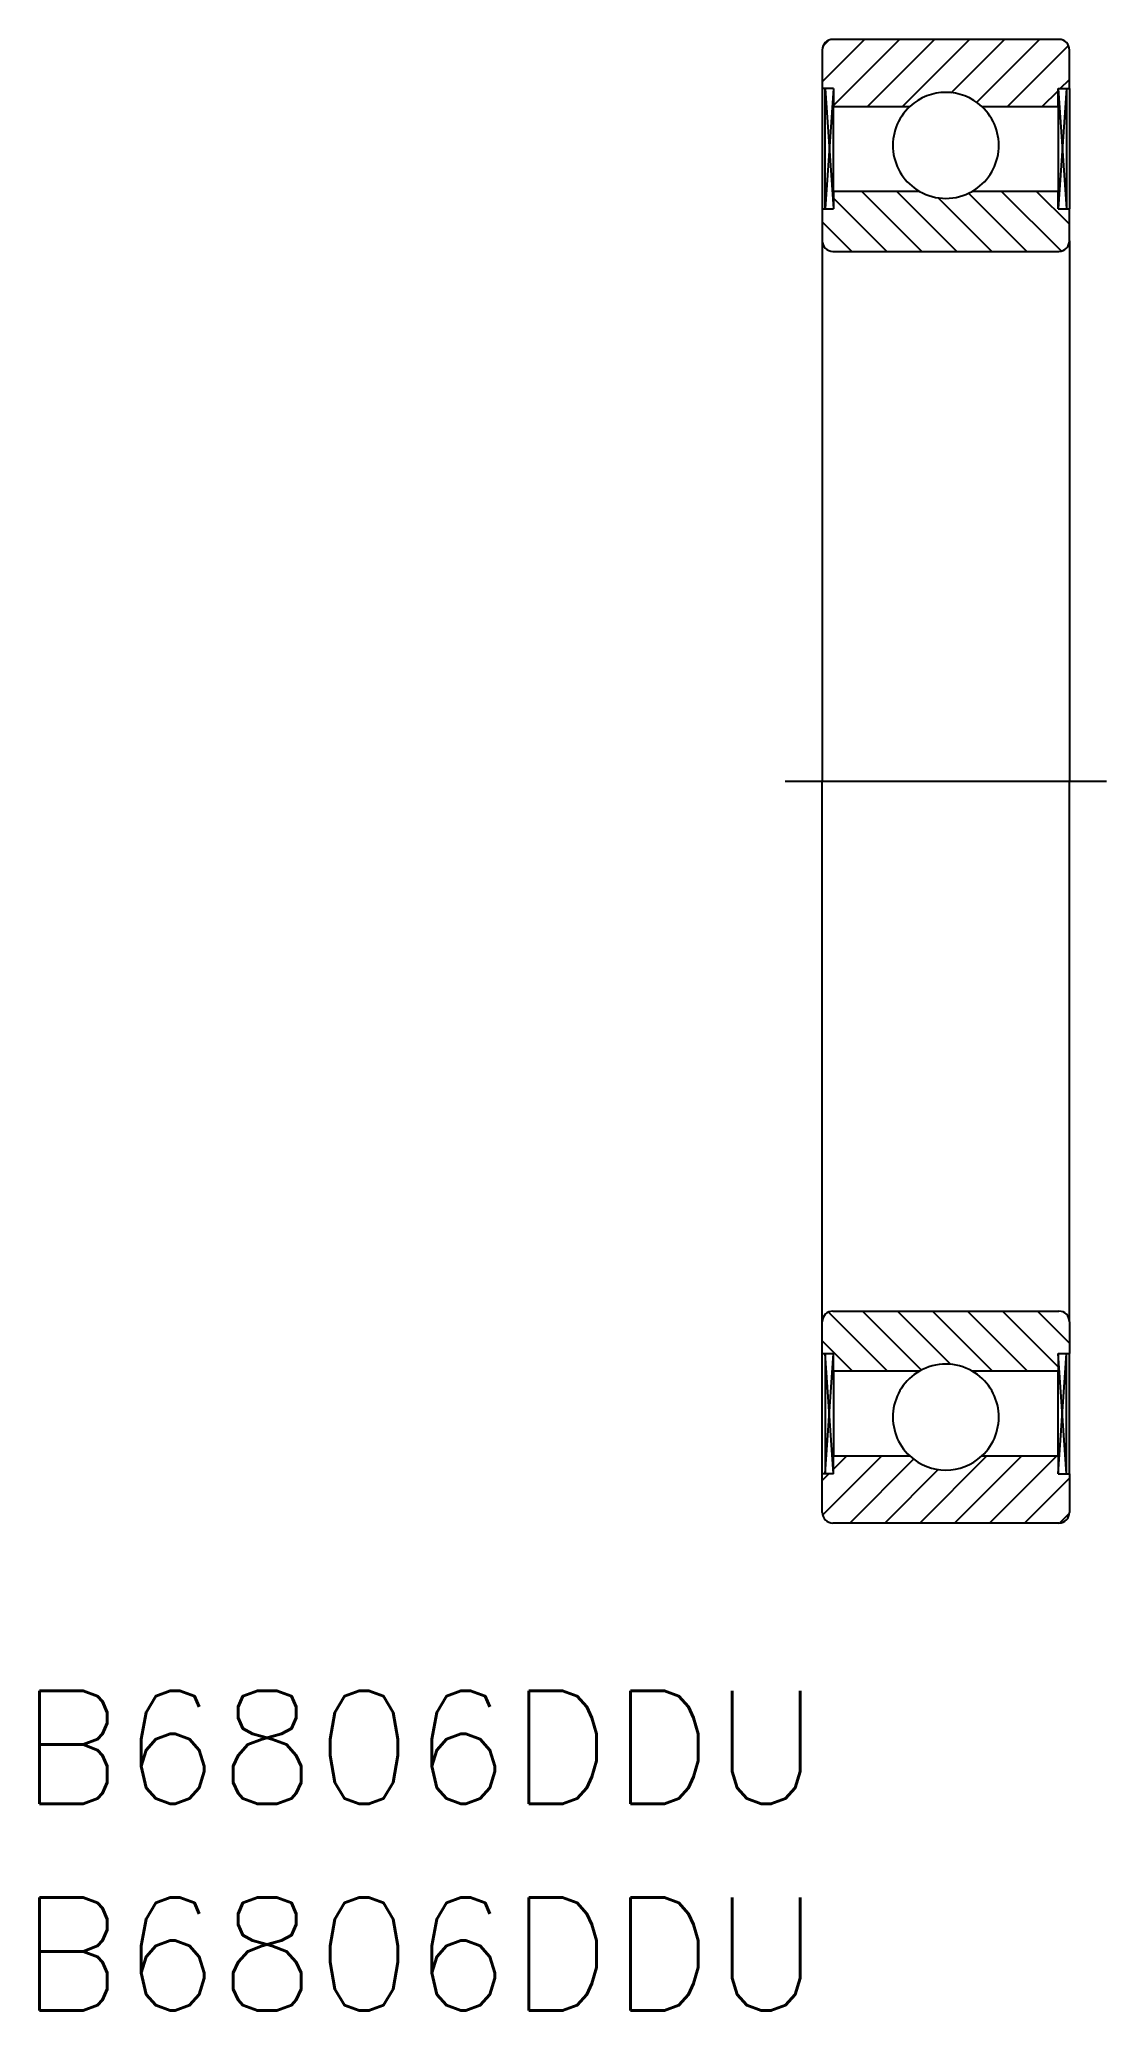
# Model space of a CAD drawing. Extents: x 129.7 to 159.9, y 68.3 to 124.1.
import ezdxf

# ---------------------------------------------------------------- set-up
doc = ezdxf.new("R2010")
doc.units = 0
doc.linetypes.add('CENTER', pattern=[17.5, 13, -1.5, 1.5, -1.5])
doc.layers.get('0').update_dxf_attribs({"linetype": 'CONTINUOUS'})
doc.layers.add('CENTER', color=1, linetype='CENTER')
doc.styles.get("Standard").update_dxf_attribs({"font": 'txt.shx', "bigfont": '@extfont2.shx'})

msp = doc.modelspace()

# ---------------------------------------------------------------- linework, layer by layer
at = {"color": 3, "linetype": 'CONTINUOUS'}
for p, q in [((151.878, 122.852), (153.079, 124.053)), ((151.9, 123.864), (152.068, 124.032)), ((152.2, 122.184), (154.069, 124.053)), ((153.159, 122.153), (155.059, 124.053)), ((154.149, 122.153), (156.049, 124.053)), ((155.525, 122.54), (157.039, 124.053)), ((156.246, 122.27), (158.029, 124.053)), ((157.119, 122.153), (158.848, 123.882)), ((158.619, 122.663), (158.878, 122.923)), ((151.959, 122.663), (152.2, 119.253)), ((152.2, 122.663), (151.959, 119.253)), ((158.109, 122.153), (158.556, 122.601)), ((158.556, 122.663), (158.798, 119.253)), ((158.798, 122.663), (158.556, 119.253)), ((153.707, 118.053), (152.2, 119.561)), ((154.697, 118.053), (152.997, 119.753)), ((155.687, 118.053), (153.987, 119.753)), ((156.677, 118.053), (155.158, 119.573)), ((157.667, 118.053), (156.018, 119.703)), ((158.648, 118.063), (156.957, 119.753)), ((158.878, 118.822), (157.947, 119.753)), ((152.717, 118.053), (151.878, 118.893)), ((153.729, 86.353), (152.056, 88.027)), ((154.691, 86.382), (153.019, 88.053)), ((155.521, 86.541), (154.009, 88.053)), ((156.699, 86.353), (154.999, 88.053)), ((157.689, 86.353), (155.989, 88.053)), ((158.556, 86.476), (156.979, 88.053)), ((158.878, 87.144), (157.969, 88.053)), ((152.739, 86.353), (151.878, 87.214)), ((151.959, 83.443), (152.2, 86.853)), ((152.2, 83.443), (151.959, 86.853)), ((158.556, 83.443), (158.798, 86.853)), ((158.798, 83.443), (158.556, 86.853)), ((151.889, 82.275), (153.567, 83.953)), ((152.2, 83.576), (152.577, 83.953)), ((152.657, 82.053), (154.466, 83.863)), ((154.637, 82.053), (156.537, 83.953)), ((155.627, 82.053), (157.527, 83.953)), ((156.617, 82.053), (158.517, 83.953)), ((151.878, 83.254), (152.067, 83.443)), ((153.647, 82.053), (155.163, 83.569)), ((157.607, 82.053), (158.878, 83.325)), ((158.597, 82.054), (158.878, 82.334))]:
    msp.add_line(p, q, dxfattribs=at)
at = {"color": 7, "linetype": 'CONTINUOUS'}
for p, q in [((158.578, 124.053), (152.178, 124.053)), ((151.878, 123.753), (151.878, 122.663)), ((158.878, 122.663), (158.878, 123.753)), ((152.2, 122.663), (151.878, 122.663)), ((151.878, 122.663), (151.878, 119.253)), ((151.959, 119.253), (151.959, 122.663)), ((152.2, 122.663), (152.2, 122.153)), ((158.556, 122.153), (158.556, 122.663)), ((158.556, 122.663), (158.878, 122.663)), ((158.798, 122.663), (158.798, 119.253)), ((158.878, 122.663), (158.878, 119.253)), ((152.2, 122.153), (154.358, 122.153)), ((152.2, 119.753), (152.2, 122.153)), ((156.398, 122.153), (158.556, 122.153)), ((158.556, 122.153), (158.556, 119.753)), ((154.63, 119.753), (152.2, 119.753)), ((152.2, 119.753), (152.2, 119.253)), ((158.556, 119.753), (156.127, 119.753)), ((158.556, 119.253), (158.556, 119.753)), ((151.878, 119.253), (151.878, 118.353)), ((151.878, 119.253), (152.2, 119.253)), ((158.556, 119.253), (158.878, 119.253)), ((158.878, 118.353), (158.878, 119.253)), ((151.878, 118.353), (151.878, 103.053)), ((158.878, 118.353), (158.878, 103.053)), ((152.178, 118.053), (158.578, 118.053)), ((151.878, 87.753), (151.878, 103.053)), ((158.878, 87.753), (158.878, 103.053)), ((151.878, 86.853), (151.878, 87.753)), ((152.178, 88.053), (158.578, 88.053)), ((158.878, 87.753), (158.878, 86.853)), ((151.878, 83.443), (151.878, 86.853)), ((151.878, 86.853), (152.2, 86.853)), ((151.959, 86.853), (151.959, 83.443)), ((152.2, 86.353), (152.2, 86.853)), ((158.556, 86.853), (158.556, 86.353)), ((158.556, 86.853), (158.878, 86.853)), ((158.798, 83.443), (158.798, 86.853)), ((158.878, 83.443), (158.878, 86.853)), ((154.63, 86.353), (152.2, 86.353)), ((152.2, 86.353), (152.2, 83.953)), ((158.556, 86.353), (156.127, 86.353)), ((158.556, 83.953), (158.556, 86.353)), ((152.2, 83.953), (154.358, 83.953)), ((152.2, 83.443), (152.2, 83.953)), ((156.398, 83.953), (158.556, 83.953)), ((158.556, 83.953), (158.556, 83.443)), ((151.878, 82.353), (151.878, 83.443)), ((152.2, 83.443), (151.878, 83.443)), ((158.556, 83.443), (158.878, 83.443)), ((158.878, 83.443), (158.878, 82.353)), ((158.578, 82.053), (152.178, 82.053))]:
    msp.add_line(p, q, dxfattribs=at)
for centre, radius, start, end in [((152.178, 123.753), 0.3, 90, 180), ((158.578, 123.753), 0.3, 0, 90), ((155.378, 121.053), 1.5, 47.1666, 132.8334), ((155.378, 121.053), 1.5, 132.8334, 240.0736), ((155.378, 121.053), 1.5, 299.9264, 47.1666), ((155.378, 121.053), 1.5, 240.0736, 299.9264), ((152.178, 118.353), 0.3, 180, 270), ((158.578, 118.353), 0.3, 270, 0), ((152.178, 87.753), 0.3, 90, 180), ((158.578, 87.753), 0.3, 0, 90), ((155.378, 85.053), 1.5, 60.0736, 119.9264), ((155.378, 85.053), 1.5, 119.9264, 227.1666), ((155.378, 85.053), 1.5, 312.8334, 60.0736), ((155.378, 85.053), 1.5, 227.1666, 312.8334), ((152.178, 82.353), 0.3, 180, 270), ((158.578, 82.353), 0.3, 270, 0)]:
    msp.add_arc(centre, radius, start, end, dxfattribs=at)
at = {"layer": 'CENTER', "color": 1, "linetype": 'CENTER'}
msp.add_line((150.828, 103.053), (159.928, 103.053), dxfattribs=at)

# ---------------------------------------------------------------- texts
at = {"color": 7, "linetype": 'CONTINUOUS'}
for p in [(129.17, 74.104), (129.17, 68.253)]:
    msp.add_text('B6806DDU', height=3.2, dxfattribs=at).set_placement(p)

doc.saveas('drawing.dxf')
